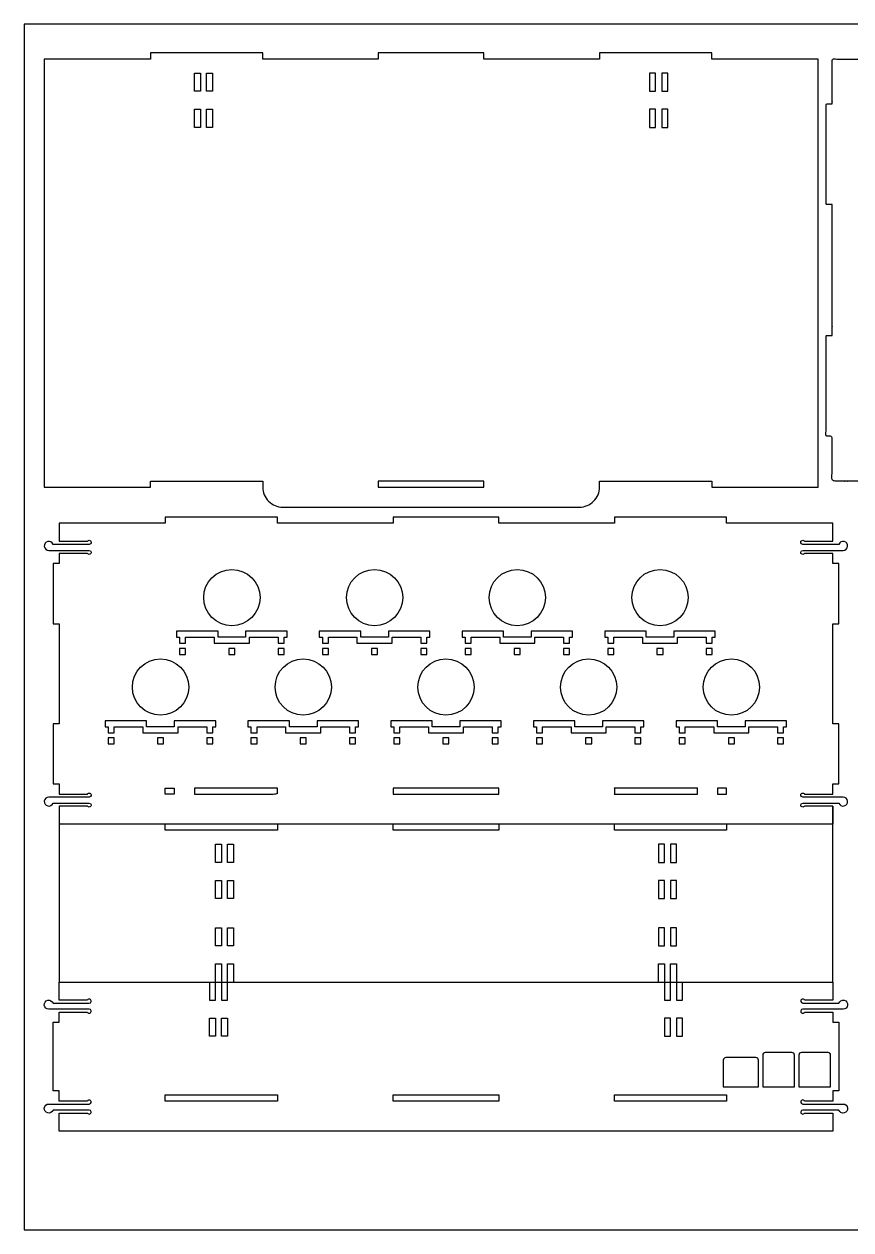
# Model space of a CAD drawing. Header units: millimetres. Extents: x 0 to 800, y 0 to 600.
# Drawn here: x 0 to 411, y 0 to 600 of the extents above; entities that cross this region are included whole.
import ezdxf

# ---------------------------------------------------------------- set-up
doc = ezdxf.new("R2010")
doc.units = ezdxf.units.MM
doc.header["$MEASUREMENT"] = 0
doc.layers.add('CORTE', color=1, linetype='Continuous')

msp = doc.modelspace()

# ---------------------------------------------------------------- linework, layer by layer
at = {"layer": 'CORTE'}
for p, q in [((236.15, 219.88), (183.59, 219.88)), ((183.59, 219.88), (183.59, 216.88)), ((183.59, 216.88), (236.15, 216.88)), ((236.15, 216.88), (236.15, 219.88)), ((70.23, 67.13), (126.09, 67.13)), ((70.23, 64.13), (70.23, 67.13)), ((126.09, 67.13), (126.09, 64.13)), ((183.59, 67.13), (236.15, 67.13)), ((183.59, 64.13), (183.59, 67.13)), ((236.15, 67.13), (236.15, 64.13)), ((293.66, 67.13), (349.51, 67.13)), ((293.66, 64.13), (293.66, 67.13)), ((349.51, 67.13), (349.51, 64.13)), ((126.09, 64.13), (70.23, 64.13)), ((236.15, 64.13), (183.59, 64.13)), ((349.51, 64.13), (293.66, 64.13))]:
    msp.add_line(p, q, dxfattribs=at)
for points in [[(0, 0), (800, 0), (800, 600), (0, 600), (0, 0)], [(87.79, 566.63), (84.79, 566.63), (84.79, 575.63), (87.79, 575.63), (87.79, 566.63)], [(93.79, 566.63), (90.79, 566.63), (90.79, 575.63), (93.79, 575.63), (93.79, 566.63)], [(311.21, 566.63), (314.21, 566.63), (314.21, 575.63), (311.21, 575.63), (311.21, 566.63)], [(317.21, 566.63), (320.21, 566.63), (320.21, 575.63), (317.21, 575.63), (317.21, 566.63)], [(87.79, 548.63), (84.79, 548.63), (84.79, 557.63), (87.79, 557.63), (87.79, 548.63)], [(93.79, 548.63), (90.79, 548.63), (90.79, 557.63), (93.79, 557.63), (93.79, 548.63)], [(311.21, 548.63), (314.21, 548.63), (314.21, 557.63), (311.21, 557.63), (311.21, 548.63)], [(317.21, 548.63), (320.21, 548.63), (320.21, 557.63), (317.21, 557.63), (317.21, 548.63)], [(176.22, 369.63), (228.78, 369.63), (228.78, 372.63), (176.22, 372.63), (176.22, 369.63)], [(75.87, 297.88), (75.87, 294.88), (77.37, 294.88), (77.37, 291.88), (80.37, 291.88), (80.37, 294.88), (94.61, 294.88), (94.61, 291.88), (112.13, 291.88), (112.13, 294.88), (126.37, 294.88), (126.37, 291.88), (129.37, 291.88), (129.37, 294.88), (130.82, 294.88), (130.82, 297.88), (110.22, 297.88), (110.22, 294.88), (96.47, 294.88), (96.47, 297.88), (75.87, 297.88)], [(146.87, 297.88), (146.87, 294.88), (148.37, 294.88), (148.37, 291.88), (151.37, 291.88), (151.37, 294.88), (165.61, 294.88), (165.61, 291.88), (183.13, 291.88), (183.13, 294.88), (197.37, 294.88), (197.37, 291.88), (200.37, 291.88), (200.37, 294.88), (201.82, 294.88), (201.82, 297.88), (181.22, 297.88), (181.22, 294.88), (167.47, 294.88), (167.47, 297.88), (146.87, 297.88)], [(217.87, 297.88), (217.87, 294.88), (219.37, 294.88), (219.37, 291.88), (222.37, 291.88), (222.37, 294.88), (236.61, 294.88), (236.61, 291.88), (254.13, 291.88), (254.13, 294.88), (268.37, 294.88), (268.37, 291.88), (271.37, 291.88), (271.37, 294.88), (272.82, 294.88), (272.82, 297.88), (252.22, 297.88), (252.22, 294.88), (238.47, 294.88), (238.47, 297.88), (217.87, 297.88)], [(288.87, 297.88), (288.87, 294.88), (290.37, 294.88), (290.37, 291.88), (293.37, 291.88), (293.37, 294.88), (307.61, 294.88), (307.61, 291.88), (325.13, 291.88), (325.13, 294.88), (339.37, 294.88), (339.37, 291.88), (342.37, 291.88), (342.37, 294.88), (343.82, 294.88), (343.82, 297.88), (323.22, 297.88), (323.22, 294.88), (309.47, 294.88), (309.47, 297.88), (288.87, 297.88)], [(77.37, 286.38), (80.37, 286.38), (80.37, 289.38), (77.37, 289.38), (77.37, 286.38)], [(101.87, 286.38), (104.87, 286.38), (104.87, 289.38), (101.87, 289.38), (101.87, 286.38)], [(126.37, 286.38), (129.37, 286.38), (129.37, 289.38), (126.37, 289.38), (126.37, 286.38)], [(148.37, 286.38), (151.37, 286.38), (151.37, 289.38), (148.37, 289.38), (148.37, 286.38)], [(172.87, 286.38), (175.87, 286.38), (175.87, 289.38), (172.87, 289.38), (172.87, 286.38)], [(197.37, 286.38), (200.37, 286.38), (200.37, 289.38), (197.37, 289.38), (197.37, 286.38)], [(219.37, 286.38), (222.37, 286.38), (222.37, 289.38), (219.37, 289.38), (219.37, 286.38)], [(243.87, 286.38), (246.87, 286.38), (246.87, 289.38), (243.87, 289.38), (243.87, 286.38)], [(268.37, 286.38), (271.37, 286.38), (271.37, 289.38), (268.37, 289.38), (268.37, 286.38)], [(290.37, 286.38), (293.37, 286.38), (293.37, 289.38), (290.37, 289.38), (290.37, 286.38)], [(314.87, 286.38), (317.87, 286.38), (317.87, 289.38), (314.87, 289.38), (314.87, 286.38)], [(339.37, 286.38), (342.37, 286.38), (342.37, 289.38), (339.37, 289.38), (339.37, 286.38)], [(40.37, 253.38), (40.37, 250.38), (41.87, 250.38), (41.87, 247.38), (44.87, 247.38), (44.87, 250.38), (59.11, 250.38), (59.11, 247.38), (76.63, 247.38), (76.63, 250.38), (90.87, 250.38), (90.87, 247.38), (93.87, 247.38), (93.87, 250.38), (95.32, 250.38), (95.32, 253.38), (74.72, 253.38), (74.72, 250.38), (60.97, 250.38), (60.97, 253.38), (40.37, 253.38)], [(111.37, 253.38), (111.37, 250.38), (112.87, 250.38), (112.87, 247.38), (115.87, 247.38), (115.87, 250.38), (130.11, 250.38), (130.11, 247.38), (147.63, 247.38), (147.63, 250.38), (161.87, 250.38), (161.87, 247.38), (164.87, 247.38), (164.87, 250.38), (166.32, 250.38), (166.32, 253.38), (145.72, 253.38), (145.72, 250.38), (131.97, 250.38), (131.97, 253.38), (111.37, 253.38)], [(182.37, 253.38), (182.37, 250.38), (183.87, 250.38), (183.87, 247.38), (186.87, 247.38), (186.87, 250.38), (201.11, 250.38), (201.11, 247.38), (218.63, 247.38), (218.63, 250.38), (232.87, 250.38), (232.87, 247.38), (235.87, 247.38), (235.87, 250.38), (237.32, 250.38), (237.32, 253.38), (216.72, 253.38), (216.72, 250.38), (202.97, 250.38), (202.97, 253.38), (182.37, 253.38)], [(253.37, 253.38), (253.37, 250.38), (254.87, 250.38), (254.87, 247.38), (257.87, 247.38), (257.87, 250.38), (272.11, 250.38), (272.11, 247.38), (289.63, 247.38), (289.63, 250.38), (303.87, 250.38), (303.87, 247.38), (306.87, 247.38), (306.87, 250.38), (308.32, 250.38), (308.32, 253.38), (287.72, 253.38), (287.72, 250.38), (273.97, 250.38), (273.97, 253.38), (253.37, 253.38)], [(324.37, 253.38), (324.37, 250.38), (325.87, 250.38), (325.87, 247.38), (328.87, 247.38), (328.87, 250.38), (343.11, 250.38), (343.11, 247.38), (360.63, 247.38), (360.63, 250.38), (374.87, 250.38), (374.87, 247.38), (377.87, 247.38), (377.87, 250.38), (379.32, 250.38), (379.32, 253.38), (358.72, 253.38), (358.72, 250.38), (344.97, 250.38), (344.97, 253.38), (324.37, 253.38)], [(41.87, 241.88), (44.87, 241.88), (44.87, 244.88), (41.87, 244.88), (41.87, 241.88)], [(66.37, 241.88), (69.37, 241.88), (69.37, 244.88), (66.37, 244.88), (66.37, 241.88)], [(90.87, 241.88), (93.87, 241.88), (93.87, 244.88), (90.87, 244.88), (90.87, 241.88)], [(112.87, 241.88), (115.87, 241.88), (115.87, 244.88), (112.87, 244.88), (112.87, 241.88)], [(137.37, 241.88), (140.37, 241.88), (140.37, 244.88), (137.37, 244.88), (137.37, 241.88)], [(161.87, 241.88), (164.87, 241.88), (164.87, 244.88), (161.87, 244.88), (161.87, 241.88)], [(183.87, 241.88), (186.87, 241.88), (186.87, 244.88), (183.87, 244.88), (183.87, 241.88)], [(208.37, 241.88), (211.37, 241.88), (211.37, 244.88), (208.37, 244.88), (208.37, 241.88)], [(232.87, 241.88), (235.87, 241.88), (235.87, 244.88), (232.87, 244.88), (232.87, 241.88)], [(254.87, 241.88), (257.87, 241.88), (257.87, 244.88), (254.87, 244.88), (254.87, 241.88)], [(279.37, 241.88), (282.37, 241.88), (282.37, 244.88), (279.37, 244.88), (279.37, 241.88)], [(303.87, 241.88), (306.87, 241.88), (306.87, 244.88), (303.87, 244.88), (303.87, 241.88)], [(325.87, 241.88), (328.87, 241.88), (328.87, 244.88), (325.87, 244.88), (325.87, 241.88)], [(350.37, 241.88), (353.37, 241.88), (353.37, 244.88), (350.37, 244.88), (350.37, 241.88)], [(374.87, 241.88), (377.87, 241.88), (377.87, 244.88), (374.87, 244.88), (374.87, 241.88)], [(74.73, 219.88), (74.73, 216.88), (70.23, 216.88), (70.23, 219.88), (74.73, 219.88)], [(345.01, 219.88), (345.01, 216.88), (349.51, 216.88), (349.51, 219.88), (345.01, 219.88)], [(402.37, 123.33), (402.37, 201.88), (17.37, 201.88), (17.37, 123.33)], [(126.09, 201.88), (126.09, 198.88), (70.23, 198.88), (70.23, 201.88)], [(236.15, 201.88), (236.15, 198.88), (183.59, 198.88), (183.59, 201.88)], [(349.51, 201.88), (349.51, 198.88), (293.66, 198.88), (293.66, 201.88)], [(98.16, 182.88), (95.16, 182.88), (95.16, 191.88), (98.16, 191.88), (98.16, 182.88)], [(104.16, 182.88), (101.16, 182.88), (101.16, 191.88), (104.16, 191.88), (104.16, 182.88)], [(315.59, 182.88), (318.59, 182.88), (318.59, 191.88), (315.59, 191.88), (315.59, 182.88)], [(321.59, 182.88), (324.59, 182.88), (324.59, 191.88), (321.59, 191.88), (321.59, 182.88)], [(98.16, 164.88), (95.16, 164.88), (95.16, 173.88), (98.16, 173.88), (98.16, 164.88)], [(104.16, 164.88), (101.16, 164.88), (101.16, 173.88), (104.16, 173.88), (104.16, 164.88)], [(315.59, 164.88), (318.59, 164.88), (318.59, 173.88), (315.59, 173.88), (315.59, 164.88)], [(321.59, 164.88), (324.59, 164.88), (324.59, 173.88), (321.59, 173.88), (321.59, 164.88)], [(98.16, 141.33), (95.16, 141.33), (95.16, 150.33), (98.16, 150.33), (98.16, 141.33)], [(104.16, 141.33), (101.16, 141.33), (101.16, 150.33), (104.16, 150.33), (104.16, 141.33)], [(315.59, 141.33), (318.59, 141.33), (318.59, 150.33), (315.59, 150.33), (315.59, 141.33)], [(321.59, 141.33), (324.59, 141.33), (324.59, 150.33), (321.59, 150.33), (321.59, 141.33)], [(95.16, 123.33), (95.16, 132.33), (98.16, 132.33), (98.16, 123.33)], [(101.16, 123.33), (101.16, 132.33), (104.16, 132.33), (104.16, 123.33)], [(315.59, 123.33), (315.59, 132.33), (318.59, 132.33), (318.59, 123.33)], [(321.59, 123.33), (321.59, 132.33), (324.59, 132.33), (324.59, 123.33)], [(92.16, 123.33), (92.16, 114.33), (95.16, 114.33), (95.16, 123.33)], [(98.16, 123.33), (98.16, 114.33), (101.16, 114.33), (101.16, 123.33)], [(318.59, 123.33), (318.59, 114.33), (321.59, 114.33), (321.59, 123.33)], [(324.59, 123.33), (324.59, 114.33), (327.59, 114.33), (327.59, 123.33)], [(95.16, 96.33), (92.16, 96.33), (92.16, 105.33), (95.16, 105.33), (95.16, 96.33)], [(101.16, 96.33), (98.16, 96.33), (98.16, 105.33), (101.16, 105.33), (101.16, 96.33)], [(318.59, 96.33), (321.59, 96.33), (321.59, 105.33), (318.59, 105.33), (318.59, 96.33)], [(324.59, 96.33), (327.59, 96.33), (327.59, 105.33), (324.59, 105.33), (324.59, 96.33)]]:
    msp.add_lwpolyline(points, dxfattribs=at)
for points in [[(62.86, 369.63), (62.86, 372.63), (118.71, 372.63), (118.71, 369.63, 0.414214), (128.71, 359.63), (276.29, 359.63, 0.414214), (286.29, 369.63), (286.29, 372.63), (342.14, 372.63), (342.14, 369.63), (395, 369.63), (395, 582.63), (342.14, 582.63), (342.14, 585.63), (286.29, 585.63), (286.29, 582.63), (228.78, 582.63), (228.78, 585.63), (176.22, 585.63), (176.22, 582.63), (118.71, 582.63), (118.71, 585.63), (62.86, 585.63), (62.86, 582.63), (10, 582.63), (10, 369.63)], [(388.24, 114.33, 1.732052), (387.37, 112.83), (405.37, 112.83, -1.931851), (407.49, 109.83), (387.37, 109.83, 1.732051), (388.24, 108.33), (402.37, 108.33), (402.37, 103.33), (405.37, 103.33), (405.37, 69.13), (402.37, 69.13), (402.37, 64.13), (388.24, 64.13, 1.732051), (387.37, 62.63), (407.49, 62.63, -1.931851), (405.37, 59.63), (387.37, 59.63, 1.732052), (388.24, 58.13), (402.37, 58.13), (402.37, 49.13), (17.37, 49.13), (17.37, 58.13), (31.51, 58.13, 1.732052), (32.37, 59.63), (14.37, 59.63, -1.931851), (12.25, 62.63), (32.37, 62.63, 1.732051), (31.51, 64.13), (17.37, 64.13), (17.37, 69.13), (14.37, 69.13), (14.37, 103.33), (17.37, 103.33), (17.37, 108.33), (31.51, 108.33, 1.732051), (32.37, 109.83), (12.25, 109.83, -1.931851), (14.37, 112.83), (32.37, 112.83, 1.732052), (31.51, 114.33), (17.37, 114.33), (17.37, 123.33), (402.37, 123.33), (402.37, 114.33)], [(349.12, 85.73, 0.414214), (347.87, 84.48), (347.87, 71.23), (365.37, 71.23), (365.37, 84.48, 0.414214), (364.12, 85.73)], [(368.73, 88.23, 0.414214), (367.48, 86.98), (367.48, 71.23), (383.26, 71.23), (383.26, 86.98, 0.414214), (382.01, 88.23)], [(386.73, 88.23, 0.414214), (385.48, 86.98), (385.48, 71.23), (401.26, 71.23), (401.26, 86.98, 0.414214), (400.01, 88.23)]]:
    msp.add_lwpolyline(points, format="xyb", close=True, dxfattribs=at)
msp.add_lwpolyline([(402.37, 210.88), (402.37, 201.88), (402.37, 210.88), (388.24, 210.88, -1.732052), (387.37, 212.38), (405.37, 212.38, 1.931851), (407.49, 215.38), (387.37, 215.38, -1.732051), (388.24, 216.88), (402.37, 216.88), (402.37, 221.88), (405.37, 221.88), (405.37, 251.88), (402.37, 251.88), (402.37, 301.63), (405.37, 301.63), (405.37, 331.63), (402.37, 331.63), (402.37, 336.63), (388.24, 336.63, -1.732051), (387.37, 338.13), (407.49, 338.13, 1.931851), (405.37, 341.13), (387.37, 341.13, -1.732052), (388.24, 342.63), (402.37, 342.63), (402.37, 351.63), (349.51, 351.63), (349.51, 354.63), (293.66, 354.63), (293.66, 351.63), (236.15, 351.63), (236.15, 354.63), (183.59, 354.63), (183.59, 351.63), (126.09, 351.63), (126.09, 354.63), (70.23, 354.63), (70.23, 351.63), (17.37, 351.63), (17.37, 342.63), (31.51, 342.63, -1.732052), (32.37, 341.13), (14.37, 341.13, 1.931851), (12.25, 338.13), (32.37, 338.13, -1.732051), (31.51, 336.63), (17.37, 336.63), (17.37, 331.63), (14.37, 331.63), (14.37, 301.63), (17.37, 301.63), (17.37, 251.88), (14.37, 251.88), (14.37, 221.88), (17.37, 221.88), (17.37, 216.88), (31.51, 216.88, -1.732051), (32.37, 215.38), (12.25, 215.38, 1.931851), (14.37, 212.38), (32.37, 212.38, -1.732052), (31.51, 210.88), (17.37, 210.88), (17.37, 201.88)], format="xyb", dxfattribs=at)
for centre in [(103.37, 314.63), (174.37, 314.63), (245.37, 314.63), (316.37, 314.63), (67.87, 270.13), (138.87, 270.13), (209.87, 270.13), (280.87, 270.13), (351.87, 270.13)]:
    msp.add_circle(centre, 14, dxfattribs=at)
msp.add_rational_spline([(787, 510.26), (788.5, 510.26), (790, 510.26), (790, 535.26), (790, 560.26), (788.5, 560.26), (787, 560.26), (787, 571.45), (787, 582.63), (761.32, 582.63), (735.64, 582.63), (735.64, 575.56), (735.64, 568.49), (736.14, 568.21), (736.14, 567.63), (736.14, 567.05), (735.64, 566.76), (735.14, 566.47), (734.64, 566.76), (734.14, 567.05), (734.14, 567.63), (734.14, 576.63), (734.14, 585.63), (735.43, 586.08), (735.62, 587.44), (735.81, 588.8), (734.69, 589.59), (733.57, 590.38), (732.36, 589.75), (731.14, 589.12), (731.14, 587.75), (731.14, 577.69), (731.14, 567.63), (731.14, 567.05), (730.64, 566.76), (730.14, 566.47), (729.64, 566.76), (729.14, 567.05), (729.14, 567.63), (729.14, 568.21), (729.64, 568.49), (729.64, 575.56), (729.64, 582.63), (724.64, 582.63), (719.64, 582.63), (719.64, 584.13), (719.64, 585.63), (698.96, 585.63), (678.29, 585.63), (678.29, 584.13), (678.29, 582.63), (649.53, 582.63), (620.78, 582.63), (620.78, 584.13), (620.78, 585.63), (594.5, 585.63), (568.22, 585.63), (568.22, 584.13), (568.22, 582.63), (539.47, 582.63), (510.71, 582.63), (510.71, 584.13), (510.71, 585.63), (490.04, 585.63), (469.36, 585.63), (469.36, 584.13), (469.36, 582.63), (464.36, 582.63), (459.36, 582.63), (459.36, 575.56), (459.36, 568.49), (459.86, 568.21), (459.86, 567.63), (459.86, 567.05), (459.36, 566.76), (458.86, 566.47), (458.36, 566.76), (457.86, 567.05), (457.86, 567.63), (457.86, 577.69), (457.86, 587.75), (457.86, 589.12), (456.64, 589.75), (455.43, 590.38), (454.31, 589.59), (453.19, 588.8), (453.38, 587.44), (453.57, 586.08), (454.86, 585.63), (454.86, 576.63), (454.86, 567.63), (454.86, 567.05), (454.36, 566.76), (453.86, 566.47), (453.36, 566.76), (452.86, 567.05), (452.86, 567.63), (452.86, 568.21), (453.36, 568.49), (453.36, 575.56), (453.36, 582.63), (427.68, 582.63), (402, 582.63), (402, 571.45), (402, 560.26), (400.5, 560.26), (399, 560.26), (399, 535.26), (399, 510.26), (400.5, 510.26), (402, 510.26), (402, 477.63), (402, 444.99), (400.5, 444.99), (399, 444.99), (399, 419.99), (399, 394.99), (400.5, 394.99), (402, 394.99), (402, 383.81), (402, 372.63), (427.68, 372.63), (453.36, 372.63), (453.36, 379.7), (453.36, 386.76), (452.86, 387.05), (452.86, 387.63), (452.86, 388.21), (453.36, 388.49), (453.86, 388.78), (454.36, 388.49), (454.86, 388.21), (454.86, 387.63), (454.86, 378.63), (454.86, 369.63), (452.96, 368.96), (453.41, 367), (453.87, 365.04), (455.86, 365.27), (457.86, 365.5), (457.86, 367.51), (457.86, 377.57), (457.86, 387.63), (457.86, 388.47), (458.68, 388.61), (459.51, 388.76), (459.8, 387.97), (460.08, 387.18), (459.36, 386.76), (459.36, 379.7), (459.36, 372.63), (464.36, 372.63), (469.36, 372.63), (469.36, 371.13), (469.36, 369.63), (490.04, 369.63), (510.71, 369.63), (510.71, 371.13), (510.71, 372.63), (539.47, 372.63), (568.22, 372.63), (568.22, 371.13), (568.22, 369.63), (594.5, 369.63), (620.78, 369.63), (620.78, 371.13), (620.78, 372.63), (649.53, 372.63), (678.29, 372.63), (678.29, 371.13), (678.29, 369.63), (698.96, 369.63), (719.64, 369.63), (719.64, 371.13), (719.64, 372.63), (724.64, 372.63), (729.64, 372.63), (729.64, 379.7), (729.64, 386.76), (728.92, 387.18), (729.2, 387.97), (729.49, 388.76), (730.32, 388.61), (731.14, 388.47), (731.14, 387.63), (731.14, 377.57), (731.14, 367.51), (731.14, 365.5), (733.14, 365.27), (735.13, 365.04), (735.59, 367), (736.04, 368.96), (734.14, 369.63), (734.14, 378.63), (734.14, 387.63), (734.14, 388.21), (734.64, 388.49), (735.14, 388.78), (735.64, 388.49), (736.14, 388.21), (736.14, 387.63), (736.14, 387.05), (735.64, 386.76), (735.64, 379.7), (735.64, 372.63), (761.32, 372.63), (787, 372.63), (787, 383.81), (787, 394.99), (788.5, 394.99), (790, 394.99), (790, 419.99), (790, 444.99), (788.5, 444.99), (787, 444.99), (787, 477.63), (787, 510.26)], [1, 1, 1, 1, 1, 1, 1, 1, 1, 1, 1, 1, 1, 0.866025340438, 1, 0.866025340438, 1, 0.866025340438, 1, 0.866025340438, 1, 1, 1, 0.854312858588, 1, 0.854312858588, 1, 0.854312858588, 1, 0.854312858588, 1, 1, 1, 0.866025403784, 1, 0.866025403784, 1, 0.866025403784, 1, 0.866025403784, 1, 1, 1, 1, 1, 1, 1, 1, 1, 1, 1, 1, 1, 1, 1, 1, 1, 1, 1, 1, 1, 1, 1, 1, 1, 1, 1, 1, 1, 1, 1, 0.866025403784, 1, 0.866025403784, 1, 0.866025403784, 1, 0.866025403784, 1, 1, 1, 0.854312858588, 1, 0.854312858588, 1, 0.854312858588, 1, 0.854312858588, 1, 1, 1, 0.866025340438, 1, 0.866025340438, 1, 0.866025340438, 1, 0.866025340438, 1, 1, 1, 1, 1, 1, 1, 1, 1, 1, 1, 1, 1, 1, 1, 1, 1, 1, 1, 1, 1, 1, 1, 1, 1, 1, 1, 0.866025340438, 1, 0.866025340438, 1, 0.866025340438, 1, 0.866025340438, 1, 1, 1, 0.746001666295, 1, 0.746001666295, 1, 0.746001666295, 1, 1, 1, 0.766044443119, 1, 0.766044443119, 1, 0.766044443119, 1, 1, 1, 1, 1, 1, 1, 1, 1, 1, 1, 1, 1, 1, 1, 1, 1, 1, 1, 1, 1, 1, 1, 1, 1, 1, 1, 1, 1, 1, 1, 0.766044443119, 1, 0.766044443119, 1, 0.766044443119, 1, 1, 1, 0.746001666295, 1, 0.746001666295, 1, 0.746001666295, 1, 1, 1, 0.866025340438, 1, 0.866025340438, 1, 0.866025340438, 1, 0.866025340438, 1, 1, 1, 1, 1, 1, 1, 1, 1, 1, 1, 1, 1, 1, 1], degree=2, knots=[0, 0, 0, 3, 3, 53, 53, 56.461539, 56.461539, 73.032967, 73.032967, 125.89011, 125.89011, 140.024085, 140.024085, 141.071283, 141.071283, 142.118481, 142.118481, 143.165678, 143.165678, 144.212876, 144.212876, 145.212876, 145.212876, 147.672437, 147.672437, 150.131997, 150.131997, 152.591557, 152.591557, 155.051118, 155.051118, 175.17244, 175.17244, 176.219637, 176.219637, 177.266835, 177.266835, 178.314032, 178.314032, 179.36123, 179.36123, 193.495205, 193.495205, 203.495205, 203.495205, 206.495205, 206.495205, 206.812523, 206.812523, 209.812523, 209.812523, 253.734537, 253.734537, 257.196075, 257.196075, 309.753218, 309.753218, 313.214757, 313.214757, 357.136771, 357.136771, 360.136771, 360.136771, 360.454089, 360.454089, 363.454089, 363.454089, 373.454089, 373.454089, 387.588064, 387.588064, 388.635262, 388.635262, 389.682459, 389.682459, 390.729657, 390.729657, 391.776854, 391.776854, 411.898176, 411.898176, 414.357736, 414.357736, 416.817297, 416.817297, 419.276857, 419.276857, 421.736418, 421.736418, 422.736418, 422.736418, 423.783615, 423.783615, 424.830813, 424.830813, 425.878011, 425.878011, 426.925209, 426.925209, 441.059183, 441.059183, 492.416326, 492.416326, 510.307755, 510.307755, 513.769294, 513.769294, 563.769294, 563.769294, 566.769294, 566.769294, 599.784155, 599.784155, 602.784155, 602.784155, 652.784155, 652.784155, 656.245694, 656.245694, 672.817122, 672.817122, 724.174265, 724.174265, 738.30824, 738.30824, 739.355438, 739.355438, 740.402636, 740.402636, 741.449834, 741.449834, 742.497031, 742.497031, 743.497031, 743.497031, 744.954549, 744.954549, 746.412066, 746.412066, 747.869583, 747.869583, 748.869583, 748.869583, 750.265846, 750.265846, 751.66211, 751.66211, 753.058373, 753.058373, 754.058373, 754.058373, 755.058373, 755.058373, 756.058373, 756.058373, 757.058373, 757.058373, 758.058373, 758.058373, 759.058373, 759.058373, 760.058373, 760.058373, 761.058373, 761.058373, 762.058373, 762.058373, 763.058373, 763.058373, 764.058373, 764.058373, 765.058373, 765.058373, 766.058373, 766.058373, 767.058373, 767.058373, 768.058373, 768.058373, 769.454637, 769.454637, 770.8509, 770.8509, 772.247163, 772.247163, 773.247163, 773.247163, 774.704681, 774.704681, 776.162198, 776.162198, 777.619715, 777.619715, 778.619715, 778.619715, 779.666913, 779.666913, 780.714111, 780.714111, 781.761309, 781.761309, 782.808506, 782.808506, 796.942481, 796.942481, 848.299624, 848.299624, 866.191053, 866.191053, 869.652591, 869.652591, 919.652591, 919.652591, 922.652591, 922.652591, 955.667453, 955.667453, 955.667453], dxfattribs=at)
for points, knots in [([(84.73, 219.88), (105.41, 219.88), (126.09, 219.88), (126.09, 218.38), (126.09, 216.88), (105.41, 216.88), (84.73, 216.88), (84.73, 218.38), (84.73, 219.88)], [-45.428571, -45.428571, -45.428571, 3.754731, 3.754731, 6.754731, 6.754731, 55.183302, 55.183302, 58.183302, 58.183302, 58.183302]), ([(335.01, 216.88), (314.34, 216.88), (293.66, 216.88), (293.66, 218.38), (293.66, 219.88), (314.34, 219.88), (335.01, 219.88), (335.01, 218.38), (335.01, 216.88)], [-290.571429, -290.571429, -290.571429, -242.142857, -242.142857, -239.142857, -239.142857, -189.959555, -189.959555, -186.959555, -186.959555, -186.959555])]:
    msp.add_open_spline(points, degree=2, knots=knots, dxfattribs=at)

doc.saveas('drawing.dxf')
